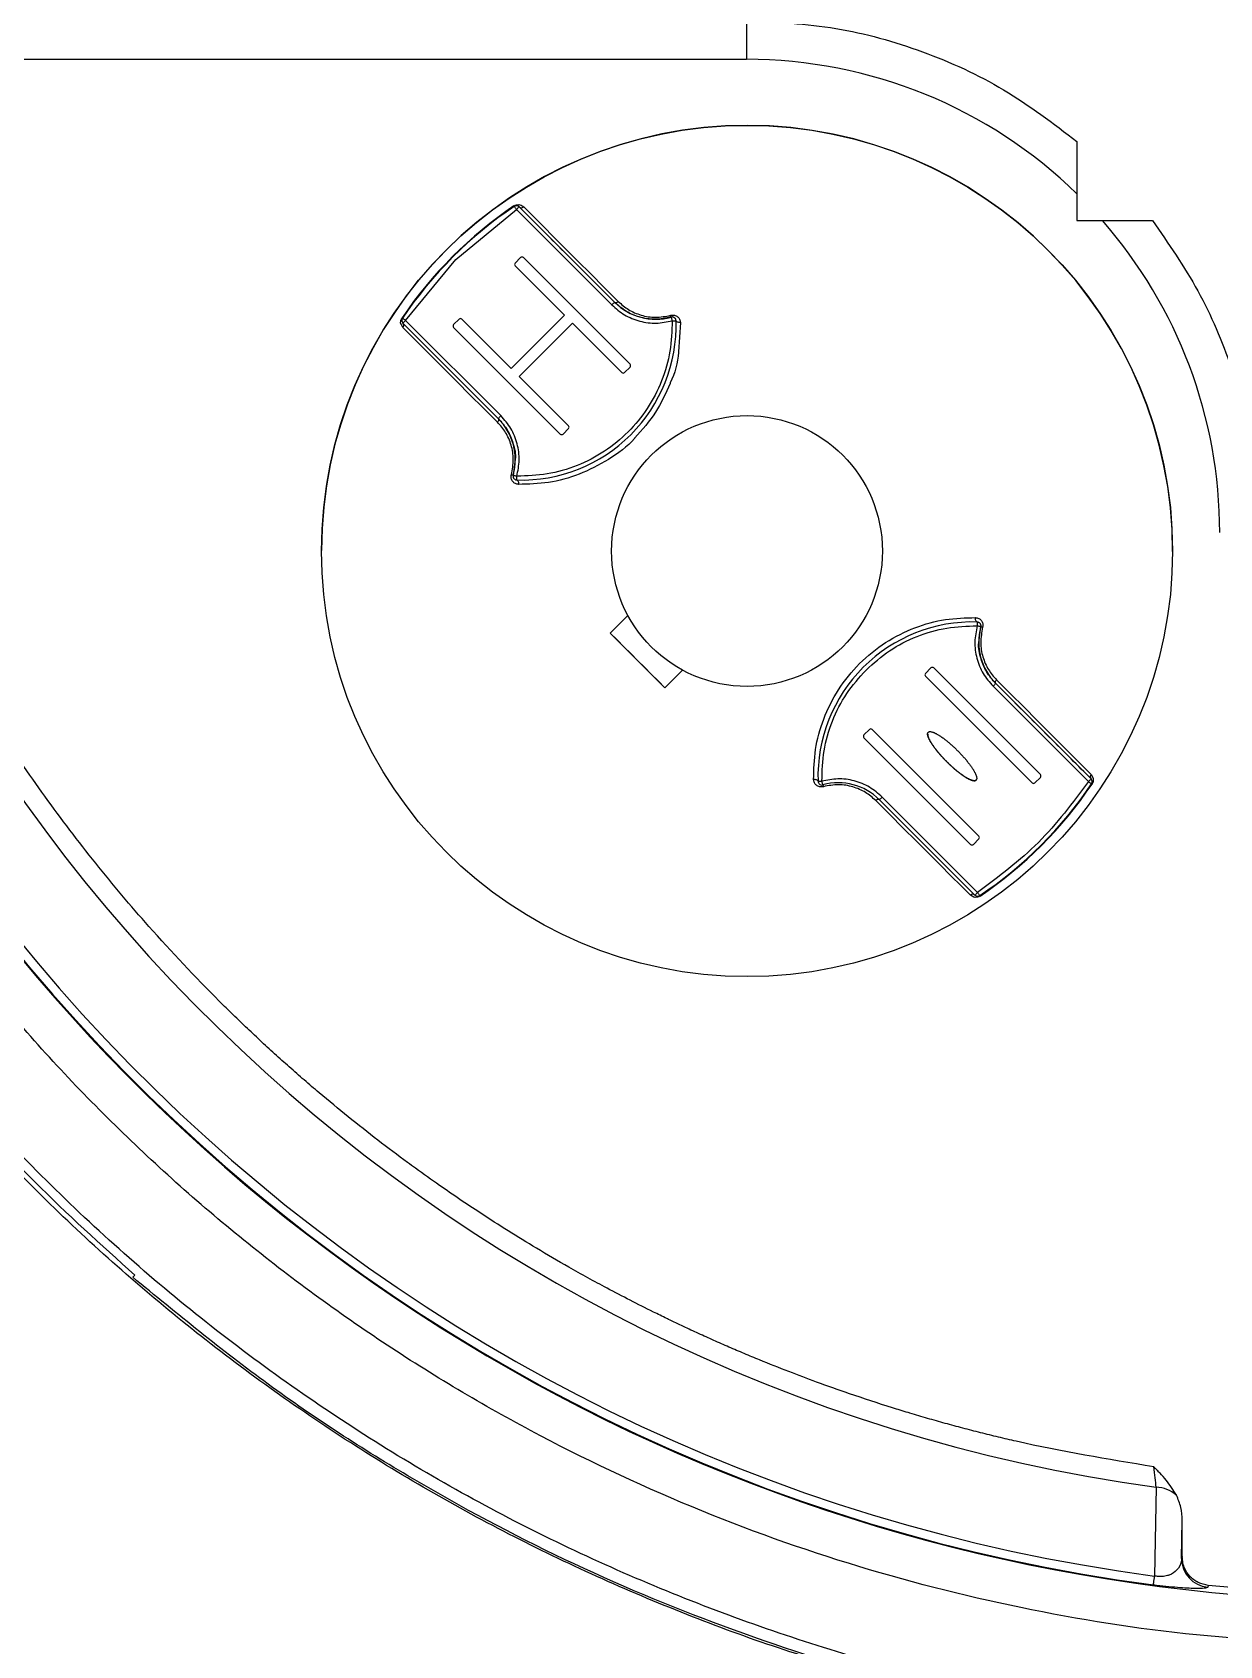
# Model space of a CAD drawing. Header units: millimetres. Extents: x 2028 to 4172, y 863 to 2379.
# Drawn here: x 2596.3 to 2657.7, y 2052.4 to 2135.8 of the extents above; entities that cross this region are included whole.
import ezdxf

# ---------------------------------------------------------------- set-up
doc = ezdxf.new("R2010")
doc.units = ezdxf.units.MM

msp = doc.modelspace()

# ---------------------------------------------------------------- linework, layer by layer
at = {"color": 7, "linetype": 'Continuous', "lineweight": 25}
for p, q in [((2633.21, 2136.387), (2633.21, 2134.387)), ((2582.719, 2134.387), (2633.21, 2134.387)), ((2650.292, 2130.135), (2650.292, 2126.049)), ((2621.199, 2126.787), (2621.186, 2126.807)), ((2621.199, 2126.787), (2621.199, 2126.787)), ((2618.173, 2124.033), (2621.311, 2126.622)), ((2621.311, 2126.622), (2626.244, 2121.689)), ((2621.453, 2126.763), (2626.385, 2121.83)), ((2621.453, 2126.763), (2621.453, 2126.763)), ((2650.292, 2126.049), (2654.192, 2126.049)), ((2615.584, 2120.894), (2618.173, 2124.033)), ((2621.249, 2123.856), (2621.531, 2124.139)), ((2623.794, 2121.169), (2621.249, 2123.714)), ((2621.249, 2123.714), (2621.249, 2123.714)), ((2623.794, 2121.169), (2621.249, 2123.714)), ((2621.673, 2124.139), (2627.188, 2118.623)), ((2626.385, 2121.83), (2626.385, 2121.83)), ((2615.418, 2121.006), (2615.398, 2121.02)), ((2615.418, 2121.006), (2615.418, 2121.006)), ((2618.067, 2120.674), (2618.349, 2120.957)), ((2618.491, 2120.957), (2621.036, 2118.411)), ((2621.036, 2118.411), (2623.794, 2121.169)), ((2623.794, 2121.169), (2623.794, 2121.169)), ((2615.446, 2120.517), (2615.347, 2120.695)), ((2615.384, 2120.894), (2615.384, 2120.894)), ((2620.375, 2115.82), (2615.442, 2120.753)), ((2620.516, 2115.961), (2615.584, 2120.894)), ((2623.582, 2115.017), (2618.067, 2120.532)), ((2618.067, 2120.532), (2618.067, 2120.532)), ((2623.582, 2115.017), (2618.067, 2120.532)), ((2624.218, 2120.744), (2621.461, 2117.987)), ((2624.218, 2120.744), (2621.461, 2117.987)), ((2626.764, 2118.199), (2624.218, 2120.744)), ((2624.218, 2120.744), (2624.218, 2120.744)), ((2626.764, 2118.199), (2624.218, 2120.744)), ((2629.567, 2120.63), (2629.567, 2120.63)), ((2629.791, 2120.784), (2629.691, 2119.273)), ((2627.188, 2118.482), (2626.905, 2118.199)), ((2627.188, 2118.482), (2626.905, 2118.199)), ((2627.188, 2118.482), (2627.188, 2118.482)), ((2621.461, 2117.987), (2624.006, 2115.441)), ((2621.461, 2117.987), (2621.461, 2117.987)), ((2626.764, 2118.199), (2626.764, 2118.199)), ((2626.905, 2118.199), (2626.905, 2118.199)), ((2624.006, 2115.3), (2623.723, 2115.017)), ((2624.006, 2115.3), (2623.723, 2115.017)), ((2624.006, 2115.3), (2624.006, 2115.3)), ((2623.582, 2115.017), (2623.582, 2115.017)), ((2623.723, 2115.017), (2623.723, 2115.017)), ((2621.252, 2113.696), (2621.144, 2112.895)), ((2621.137, 2112.842), (2621.137, 2112.842)), ((2621.331, 2112.642), (2621.337, 2112.842)), ((2611.234, 2108.995), (2611.234, 2108.995)), ((2655.234, 2108.948), (2655.234, 2108.948)), ((2626.163, 2104.729), (2627.076, 2105.642)), ((2627.076, 2105.642), (2627.076, 2105.642)), ((2645.137, 2105.3), (2645.131, 2105.1)), ((2645.331, 2105.1), (2645.331, 2105.1)), ((2626.163, 2104.729), (2628.991, 2101.9)), ((2645.216, 2104.247), (2645.324, 2105.047)), ((2629.905, 2102.814), (2628.991, 2101.9)), ((2628.991, 2101.9), (2629.905, 2102.814)), ((2629.905, 2102.814), (2629.905, 2102.814)), ((2642.462, 2102.643), (2642.745, 2102.925)), ((2642.886, 2102.925), (2648.401, 2097.41)), ((2628.991, 2101.9), (2628.991, 2101.9)), ((2647.977, 2096.986), (2642.462, 2102.501)), ((2642.462, 2102.501), (2642.462, 2102.501)), ((2647.977, 2096.986), (2642.462, 2102.501)), ((2645.952, 2101.981), (2650.884, 2097.048)), ((2646.093, 2102.122), (2651.026, 2097.19)), ((2646.093, 2102.122), (2646.093, 2102.122)), ((2639.28, 2099.461), (2639.563, 2099.743)), ((2644.795, 2093.804), (2639.28, 2099.319)), ((2639.28, 2099.319), (2639.28, 2099.319)), ((2644.795, 2093.804), (2639.28, 2099.319)), ((2639.704, 2099.743), (2645.219, 2094.228)), ((2636.901, 2097.312), (2636.901, 2097.312)), ((2647.977, 2096.986), (2647.977, 2096.986)), ((2648.401, 2097.269), (2648.119, 2096.986)), ((2648.401, 2097.269), (2648.119, 2096.986)), ((2648.119, 2096.986), (2648.119, 2096.986)), ((2648.401, 2097.269), (2648.401, 2097.269)), ((2651.022, 2097.425), (2651.128, 2097.234)), ((2651.026, 2097.19), (2651.026, 2097.19)), ((2651.07, 2096.923), (2651.05, 2096.936)), ((2651.084, 2097.048), (2651.084, 2097.048)), ((2645.015, 2091.179), (2640.083, 2096.112)), ((2645.157, 2091.321), (2640.224, 2096.253)), ((2644.795, 2093.804), (2644.795, 2093.804)), ((2645.219, 2094.087), (2644.937, 2093.804)), ((2645.219, 2094.087), (2644.937, 2093.804)), ((2644.937, 2093.804), (2644.937, 2093.804)), ((2645.219, 2094.087), (2645.219, 2094.087)), ((2644.958, 2091.085), (2644.78, 2091.183)), ((2645.269, 2091.155), (2645.282, 2091.135)), ((2601.592, 2071.54), (2601.48, 2071.428)), ((2654.388, 2060.573), (2654.306, 2055.986)), ((2655.702, 2056.896), (2655.734, 2058.86)), ((2655.734, 2056.99), (2655.734, 2058.86)), ((2657.083, 2055.497), (2657.051, 2055.405)), ((2659.527, 2055.283), (2657.083, 2055.497))]:
    msp.add_line(p, q, dxfattribs=at)
at = {"color": 7, "linetype": 'Continuous', "lineweight": 25, "flags": 128}
for points in [[(2621.199, 2126.787), (2621.201, 2126.784), (2621.208, 2126.775), (2621.218, 2126.759), (2621.232, 2126.739), (2621.249, 2126.714), (2621.268, 2126.685), (2621.289, 2126.654), (2621.311, 2126.622)], [(2621.453, 2126.763), (2621.45, 2126.76), (2621.442, 2126.752), (2621.429, 2126.739), (2621.411, 2126.722), (2621.39, 2126.7), (2621.365, 2126.676), (2621.339, 2126.649), (2621.311, 2126.622)], [(2621.688, 2126.759), (2622.171, 2126.277), (2622.693, 2125.755), (2623.254, 2125.193), (2623.852, 2124.595), (2624.486, 2123.961), (2625.153, 2123.294), (2625.852, 2122.595), (2626.581, 2121.867)], [(2626.385, 2121.83), (2626.382, 2121.828), (2626.374, 2121.82), (2626.361, 2121.807), (2626.344, 2121.789), (2626.322, 2121.768), (2626.298, 2121.743), (2626.271, 2121.717), (2626.244, 2121.689)], [(2626.385, 2121.83), (2626.401, 2121.818), (2626.421, 2121.811), (2626.444, 2121.809), (2626.47, 2121.811), (2626.497, 2121.819), (2626.525, 2121.83), (2626.554, 2121.847), (2626.581, 2121.867)], [(2615.418, 2121.006), (2615.421, 2121.004), (2615.431, 2120.997), (2615.446, 2120.987), (2615.466, 2120.973), (2615.492, 2120.956), (2615.52, 2120.937), (2615.551, 2120.916), (2615.584, 2120.894)], [(2629.31, 2121.061), (2629.311, 2121.058), (2629.314, 2121.047), (2629.319, 2121.029), (2629.325, 2121.005), (2629.334, 2120.976), (2629.343, 2120.942), (2629.353, 2120.906), (2629.363, 2120.869)], [(2615.442, 2120.753), (2615.445, 2120.755), (2615.453, 2120.763), (2615.466, 2120.776), (2615.484, 2120.794), (2615.505, 2120.815), (2615.53, 2120.84), (2615.556, 2120.866), (2615.584, 2120.894)], [(2620.339, 2115.624), (2619.61, 2116.353), (2618.911, 2117.052), (2618.244, 2117.719), (2617.61, 2118.353), (2617.012, 2118.951), (2616.451, 2119.512), (2615.928, 2120.035), (2615.446, 2120.517)], [(2629.363, 2120.869), (2629.402, 2120.87), (2629.44, 2120.871), (2629.474, 2120.872), (2629.505, 2120.873), (2629.53, 2120.873), (2629.548, 2120.874), (2629.559, 2120.874), (2629.563, 2120.874)], [(2629.791, 2120.784), (2629.749, 2120.782), (2629.707, 2120.785), (2629.668, 2120.792), (2629.633, 2120.803), (2629.604, 2120.817), (2629.582, 2120.835), (2629.568, 2120.854), (2629.563, 2120.874)], [(2620.375, 2115.82), (2620.378, 2115.823), (2620.386, 2115.831), (2620.399, 2115.844), (2620.416, 2115.861), (2620.438, 2115.883), (2620.462, 2115.907), (2620.489, 2115.934), (2620.516, 2115.961)], [(2620.375, 2115.82), (2620.387, 2115.804), (2620.394, 2115.784), (2620.396, 2115.761), (2620.394, 2115.735), (2620.387, 2115.708), (2620.375, 2115.68), (2620.359, 2115.652), (2620.339, 2115.624)], [(2621.144, 2112.895), (2621.148, 2112.894), (2621.159, 2112.891), (2621.176, 2112.886), (2621.2, 2112.88), (2621.23, 2112.872), (2621.263, 2112.862), (2621.299, 2112.852), (2621.337, 2112.842)], [(2621.331, 2112.642), (2621.351, 2112.637), (2621.371, 2112.623), (2621.388, 2112.601), (2621.402, 2112.572), (2621.413, 2112.537), (2621.42, 2112.498), (2621.423, 2112.456), (2621.421, 2112.414)], [(2645.137, 2105.3), (2645.117, 2105.306), (2645.097, 2105.319), (2645.08, 2105.341), (2645.066, 2105.37), (2645.055, 2105.405), (2645.048, 2105.444), (2645.045, 2105.486), (2645.047, 2105.528)], [(2645.324, 2105.047), (2645.32, 2105.048), (2645.309, 2105.051), (2645.292, 2105.056), (2645.268, 2105.063), (2645.238, 2105.071), (2645.205, 2105.08), (2645.169, 2105.09), (2645.131, 2105.1)], [(2628.991, 2101.9), (2628.638, 2102.253), (2628.285, 2102.607), (2627.931, 2102.96), (2627.577, 2103.314), (2627.223, 2103.668), (2626.869, 2104.022), (2626.516, 2104.376), (2626.163, 2104.729)], [(2646.093, 2102.122), (2646.091, 2102.12), (2646.082, 2102.112), (2646.069, 2102.099), (2646.052, 2102.081), (2646.03, 2102.059), (2646.006, 2102.035), (2645.979, 2102.009), (2645.952, 2101.981)], [(2646.093, 2102.122), (2646.081, 2102.139), (2646.074, 2102.158), (2646.072, 2102.182), (2646.074, 2102.207), (2646.081, 2102.234), (2646.093, 2102.263), (2646.109, 2102.291), (2646.129, 2102.318)], [(2646.129, 2102.318), (2646.858, 2101.589), (2647.557, 2100.89), (2648.224, 2100.223), (2648.858, 2099.59), (2649.456, 2098.991), (2650.017, 2098.43), (2650.54, 2097.908), (2651.022, 2097.425)], [(2636.905, 2097.068), (2636.9, 2097.088), (2636.886, 2097.108), (2636.864, 2097.125), (2636.835, 2097.139), (2636.8, 2097.15), (2636.761, 2097.157), (2636.719, 2097.16), (2636.677, 2097.158)], [(2636.905, 2097.068), (2636.909, 2097.068), (2636.92, 2097.068), (2636.938, 2097.069), (2636.963, 2097.07), (2636.994, 2097.07), (2637.028, 2097.072), (2637.066, 2097.073), (2637.105, 2097.074)], [(2637.158, 2096.881), (2637.157, 2096.885), (2637.154, 2096.896), (2637.149, 2096.914), (2637.143, 2096.938), (2637.134, 2096.967), (2637.125, 2097), (2637.115, 2097.036), (2637.105, 2097.074)], [(2651.026, 2097.19), (2651.023, 2097.187), (2651.015, 2097.179), (2651.002, 2097.166), (2650.984, 2097.148), (2650.963, 2097.127), (2650.939, 2097.102), (2650.912, 2097.076), (2650.884, 2097.048)], [(2650.884, 2097.048), (2650.917, 2097.026), (2650.948, 2097.005), (2650.976, 2096.986), (2651.002, 2096.969), (2651.022, 2096.955), (2651.038, 2096.945), (2651.047, 2096.939), (2651.05, 2096.936)], [(2640.083, 2096.112), (2640.067, 2096.124), (2640.047, 2096.131), (2640.024, 2096.134), (2639.998, 2096.131), (2639.971, 2096.124), (2639.943, 2096.112), (2639.914, 2096.096), (2639.887, 2096.076)], [(2644.78, 2091.183), (2644.297, 2091.665), (2643.775, 2092.188), (2643.214, 2092.749), (2642.616, 2093.347), (2641.982, 2093.981), (2641.315, 2094.648), (2640.616, 2095.347), (2639.887, 2096.076)], [(2640.083, 2096.112), (2640.086, 2096.115), (2640.094, 2096.123), (2640.107, 2096.136), (2640.124, 2096.153), (2640.146, 2096.175), (2640.17, 2096.199), (2640.197, 2096.226), (2640.224, 2096.253)], [(2645.015, 2091.179), (2645.018, 2091.182), (2645.026, 2091.19), (2645.039, 2091.203), (2645.057, 2091.221), (2645.078, 2091.242), (2645.103, 2091.267), (2645.129, 2091.293), (2645.157, 2091.321)], [(2645.269, 2091.155), (2645.267, 2091.158), (2645.26, 2091.168), (2645.25, 2091.183), (2645.236, 2091.204), (2645.219, 2091.229), (2645.2, 2091.257), (2645.179, 2091.288), (2645.157, 2091.321)], [(2655.734, 2056.99), (2655.716, 2056.937), (2655.702, 2056.896)], [(2654.245, 2055.525), (2654.247, 2055.539), (2654.25, 2055.566), (2654.256, 2055.606), (2654.263, 2055.659), (2654.271, 2055.724), (2654.281, 2055.801), (2654.293, 2055.888), (2654.306, 2055.986)]]:
    msp.add_lwpolyline(points, dxfattribs=at)
at = {"color": 7, "linetype": 'Continuous', "lineweight": 25}
for radius in [22, 7]:
    msp.add_circle((2633.234, 2108.971), radius, dxfattribs=at)
for centre, radius, start, end in [((2666.234, 2146.177), 91.48, 295.79271, 180), ((2666.234, 2146.177), 91.48, 180, 290.22656), ((2633.21, 2109.923), 24.464, 45.7131, 90), ((2666.234, 2146.177), 91.441, 188.79238, 262.46584), ((2666.234, 2146.177), 90.976, 188.79238, 262.46584), ((2666.234, 2146.177), 86.42, 189.2043, 262.12076), ((2633.234, 2108.971), 22, 359.93876, 179.93876), ((2633.234, 2108.971), 21.524, 124.039, 145.96101), ((2633.234, 2108.971), 21.5, 124.039, 145.96101), ((2633.234, 2108.971), 21.5, 124.039, 145.96101), ((2621.311, 2126.622), 0.2, 45, 124.039), ((2621.573, 2126.899), 0.182, 228.62275, 309.53632), ((2633.21, 2109.923), 24.464, 0, 41.23805), ((2621.319, 2123.785), 0.1, 135, 225), ((2621.319, 2123.785), 0.1, 179.93876, 225), ((2621.602, 2124.068), 0.1, 45, 135), ((2628.507, 2123.952), 3, 225, 285.53097), ((2615.584, 2120.894), 0.2, 145.96101, 225), ((2618.42, 2120.886), 0.1, 45, 135), ((2628.63, 2120.955), 0.689, 8.91012, 16.87572), ((2629.363, 2120.869), 0.2, 45, 105.53097), ((2629.363, 2120.869), 0.2, 1.69061, 45), ((2615.305, 2120.633), 0.182, 320.52206, 40.08436), ((2618.137, 2120.603), 0.1, 135, 225), ((2618.137, 2120.603), 0.1, 179.93876, 225), ((2621.567, 2120.638), 8, 268.3094, 1.69061), ((2627.118, 2118.552), 0.1, 315, 45), ((2627.118, 2118.552), 0.1, 315, 359.93876), ((2626.835, 2118.27), 0.1, 225, 315), ((2626.835, 2118.27), 0.1, 225, 315), ((2618.253, 2113.699), 3, 344.46904, 45), ((2623.936, 2115.37), 0.1, 315, 45), ((2623.936, 2115.37), 0.1, 315, 359.93876), ((2623.653, 2115.088), 0.1, 225, 315), ((2623.653, 2115.088), 0.1, 225, 315), ((2621.251, 2113.576), 0.689, 253.12457, 261.08826), ((2621.337, 2112.842), 0.2, 164.46904, 225), ((2621.337, 2112.842), 0.2, 225, 268.3094), ((2644.901, 2097.304), 8, 88.3094, 181.69061), ((2645.131, 2105.1), 0.2, 45, 88.3094), ((2645.131, 2105.1), 0.2, 344.46904, 45), ((2648.215, 2104.244), 3, 164.46904, 225), ((2645.217, 2104.367), 0.688, 73.124, 81.09101), ((2642.532, 2102.572), 0.1, 135, 225), ((2642.815, 2102.855), 0.1, 45, 135), ((2642.532, 2102.572), 0.1, 179.93876, 225), ((2639.35, 2099.39), 0.1, 135, 225), ((2639.35, 2099.39), 0.1, 179.93876, 225), ((2639.633, 2099.673), 0.1, 45, 135), ((2637.105, 2097.074), 0.2, 181.69061, 225), ((2637.105, 2097.074), 0.2, 225, 285.53097), ((2637.962, 2093.991), 3, 45, 105.53097), ((2637.839, 2096.988), 0.689, 188.91062, 196.87572), ((2633.234, 2108.971), 21.5, 304.039, 325.96101), ((2633.234, 2108.971), 21.524, 304.039, 325.96101), ((2648.048, 2097.056), 0.1, 225, 315), ((2648.048, 2097.056), 0.1, 225, 315), ((2648.331, 2097.339), 0.1, 315, 45), ((2648.331, 2097.339), 0.1, 315, 359.93876), ((2651.162, 2097.31), 0.182, 140.46383, 221.37738), ((2650.884, 2097.048), 0.2, 325.96101, 45), ((2644.866, 2093.874), 0.1, 225, 315), ((2644.866, 2093.874), 0.1, 225, 315), ((2645.149, 2094.157), 0.1, 315, 45), ((2645.149, 2094.157), 0.1, 315, 359.93876), ((2644.896, 2091.043), 0.182, 49.91552, 129.47781), ((2645.157, 2091.321), 0.2, 225, 304.039), ((2654.304, 2058.803), 1.772, 50.3646, 87.29391), ((2657.202, 2056.898), 1.5, 180.08872, 264.21159)]:
    msp.add_arc(centre, radius, start, end, dxfattribs=at)
for points in [[(2666.234, 2052.437), (2663.167, 2052.524), (2657.032, 2052.698), (2647.917, 2054.101), (2638.979, 2056.326), (2630.304, 2059.434), (2621.974, 2063.372), (2614.071, 2068.11), (2606.671, 2073.598), (2599.843, 2079.786), (2593.656, 2086.613), (2588.167, 2094.014), (2583.43, 2101.917), (2579.491, 2110.247), (2576.383, 2118.922), (2574.158, 2127.86), (2572.755, 2136.974), (2572.581, 2143.11), (2572.494, 2146.177)], [(2633.21, 2136.387), (2634.758, 2136.309), (2637.853, 2136.153), (2642.345, 2134.885), (2646.594, 2132.954), (2649.059, 2131.075), (2650.292, 2130.135)], [(2655.445, 2048.504), (2651.793, 2049.028), (2644.49, 2050.076), (2633.847, 2053.196), (2623.604, 2057.403), (2613.903, 2062.759), (2604.864, 2069.163), (2596.602, 2076.545), (2589.221, 2084.807), (2582.816, 2093.846), (2577.461, 2103.547), (2573.253, 2113.79), (2570.133, 2124.433), (2569.085, 2131.736), (2568.561, 2135.388)], [(2648.902, 2048.706), (2645.608, 2049.393), (2639.02, 2050.765), (2629.467, 2054.086), (2620.284, 2058.29), (2611.581, 2063.426), (2603.444, 2069.415), (2595.96, 2076.203), (2589.204, 2083.716), (2583.25, 2091.878), (2578.151, 2100.603), (2573.987, 2109.804), (2570.707, 2119.371), (2569.363, 2125.965), (2568.69, 2129.262)], [(2626.385, 2121.83), (2625.421, 2122.795), (2623.492, 2124.724), (2622.132, 2126.083), (2621.453, 2126.763)], [(2654.192, 2126.049), (2655.019, 2124.862), (2656.673, 2122.487), (2658.363, 2118.472), (2659.47, 2114.259), (2659.606, 2111.368), (2659.674, 2109.923)], [(2651.026, 2097.19), (2650.346, 2097.87), (2648.986, 2099.229), (2647.058, 2101.158), (2646.093, 2102.122)], [(2650.884, 2097.048), (2650.067, 2095.956), (2648.433, 2093.772), (2646.249, 2092.138), (2645.157, 2091.321)], [(2591.597, 2081.535), (2593.173, 2079.779), (2596.326, 2076.268), (2599.836, 2073.116), (2601.592, 2071.54)], [(2649.206, 2048.758), (2646.293, 2049.345), (2640.465, 2050.521), (2631.971, 2053.274), (2623.742, 2056.721), (2615.871, 2060.922), (2608.37, 2065.767), (2603.777, 2069.541), (2601.48, 2071.428)]]:
    msp.add_open_spline(points, degree=3, dxfattribs=at)
for points, knots in [([(2654.26, 2061.633), (2651.881, 2062.023), (2649.189, 2062.465), (2646.229, 2063.164), (2645.31, 2063.391), (2644.393, 2063.628), (2643.479, 2063.875), (2642.567, 2064.133), (2641.929, 2064.321), (2641.324, 2064.503), (2640.275, 2064.826), (2638.693, 2065.344), (2636.912, 2065.976), (2635.366, 2066.559), (2634.123, 2067.054), (2633.092, 2067.482), (2632.301, 2067.82), (2631.513, 2068.166), (2630.728, 2068.52), (2629.947, 2068.882), (2629.402, 2069.142), (2628.883, 2069.392), (2627.818, 2069.912), (2626.119, 2070.786), (2624.109, 2071.894), (2621.914, 2073.175), (2619.681, 2074.575), (2617.609, 2075.977), (2616.366, 2076.862), (2615.305, 2077.637), (2614.14, 2078.513), (2612.617, 2079.713), (2611.35, 2080.759), (2610.338, 2081.625), (2609.569, 2082.299), (2608.808, 2082.982), (2608.055, 2083.675), (2607.311, 2084.376), (2606.798, 2084.871), (2606.344, 2085.315), (2604.876, 2086.764), (2602.506, 2089.278), (2599.518, 2092.828), (2596.912, 2096.26), (2594.591, 2099.662), (2592.334, 2103.328), (2589.548, 2108.409), (2586.494, 2115.252), (2583.692, 2123.588), (2582.563, 2129.331), (2581.999, 2132.202)], [0, 0, 0, 0, 0.066905, 0.07567, 0.084434, 0.093199, 0.101963, 0.110727, 0.119491, 0.120425, 0.128278, 0.149963, 0.166623, 0.180753, 0.195817, 0.203781, 0.211745, 0.219709, 0.227673, 0.235637, 0.243601, 0.24445, 0.251616, 0.276532, 0.297465, 0.315335, 0.34708, 0.370638, 0.384759, 0.389435, 0.407138, 0.425205, 0.443272, 0.452736, 0.4622, 0.471663, 0.481127, 0.490591, 0.500054, 0.500928, 0.50821, 0.557321, 0.596775, 0.636995, 0.676885, 0.711064, 0.756485, 0.837657, 0.918828, 1, 1, 1, 1]), ([(2621.186, 2126.807), (2621.199, 2126.816), (2621.226, 2126.833), (2621.286, 2126.859), (2621.386, 2126.881), (2621.548, 2126.867), (2621.632, 2126.803), (2621.688, 2126.759)], [0, 0, 0, 0, 0.057749, 0.117154, 0.251526, 0.501174, 1, 1, 1, 1]), ([(2621.453, 2126.763), (2621.428, 2126.783), (2621.39, 2126.813), (2621.315, 2126.825), (2621.26, 2126.817), (2621.226, 2126.803), (2621.21, 2126.794), (2621.203, 2126.79), (2621.199, 2126.787)], [0, 0, 0, 0, 0.500032, 0.773163, 0.911126, 0.959646, 0.980448, 1, 1, 1, 1]), ([(2629.31, 2121.061), (2629.038, 2121.009), (2628.477, 2120.901), (2627.673, 2121.038), (2626.946, 2121.344), (2626.579, 2121.662), (2626.385, 2121.83)], [0, 0, 0, 0, 0.2426639, 0.4999333, 0.7349896, 1, 1, 1, 1]), ([(2626.581, 2121.867), (2626.748, 2121.721), (2627.081, 2121.428), (2627.742, 2121.141), (2628.501, 2121.006), (2629.026, 2121.105), (2629.288, 2121.154)], [0, 0, 0, 0, 0.24976, 0.500155, 0.750188, 1, 1, 1, 1]), ([(2615.347, 2120.695), (2615.345, 2120.699), (2615.324, 2120.735), (2615.326, 2120.82), (2615.346, 2120.919), (2615.372, 2120.979), (2615.389, 2121.006), (2615.398, 2121.02)], [0, 0, 0, 0, 0.064166, 0.529622, 0.780974, 0.892035, 1, 1, 1, 1]), ([(2626.244, 2121.689), (2626.454, 2121.508), (2626.883, 2121.139), (2627.684, 2120.824), (2628.537, 2120.704), (2629.091, 2120.814), (2629.363, 2120.869)], [0, 0, 0, 0, 0.245589, 0.5, 0.754411, 1, 1, 1, 1]), ([(2629.288, 2121.154), (2629.32, 2121.161), (2629.385, 2121.174), (2629.481, 2121.163), (2629.569, 2121.133), (2629.67, 2121.068), (2629.765, 2120.953), (2629.783, 2120.84), (2629.791, 2120.784)], [0, 0, 0, 0, 0.123692, 0.250213, 0.373441, 0.501044, 0.749966, 1, 1, 1, 1]), ([(2629.563, 2120.874), (2629.563, 2120.883), (2629.561, 2120.91), (2629.545, 2120.96), (2629.51, 2121.01), (2629.458, 2121.047), (2629.409, 2121.065), (2629.359, 2121.071), (2629.325, 2121.064), (2629.31, 2121.061)], [0, 0, 0, 0, 0.085805, 0.25106, 0.500516, 0.655876, 0.788505, 0.901538, 1, 1, 1, 1]), ([(2629.363, 2120.869), (2629.348, 2120.344), (2629.318, 2119.283), (2628.864, 2117.74), (2628.127, 2116.318), (2627.119, 2115.086), (2625.887, 2114.078), (2624.466, 2113.341), (2622.922, 2112.888), (2621.861, 2112.857), (2621.337, 2112.842)], [0, 0, 0, 0, 0.123694, 0.25, 0.376306, 0.5, 0.623694, 0.75, 0.876306, 1, 1, 1, 1]), ([(2629.691, 2119.273), (2629.69, 2119.259), (2629.656, 2118.728), (2629.516, 2118.153), (2629.258, 2117.643), (2629.255, 2117.636)], [0, 0, 0, 0, 0.026888, 0.987039, 1, 1, 1, 1]), ([(2629.255, 2117.636), (2629.03, 2117.124), (2628.581, 2116.102), (2627.813, 2115.243), (2627.431, 2114.815)], [0, 0, 0, 0, 0.5014689, 1, 1, 1, 1]), ([(2621.337, 2112.842), (2621.391, 2113.114), (2621.501, 2113.669), (2621.381, 2114.521), (2621.066, 2115.322), (2620.697, 2115.751), (2620.516, 2115.961)], [0, 0, 0, 0, 0.245589, 0.5, 0.754411, 1, 1, 1, 1]), ([(2621.051, 2112.917), (2621.1, 2113.179), (2621.199, 2113.704), (2621.064, 2114.463), (2620.777, 2115.124), (2620.485, 2115.458), (2620.339, 2115.624)], [0, 0, 0, 0, 0.2498124, 0.4998445, 0.7502398, 1, 1, 1, 1]), ([(2620.375, 2115.82), (2620.545, 2115.626), (2620.865, 2115.26), (2621.153, 2114.531), (2621.292, 2113.992), (2621.252, 2113.7), (2621.252, 2113.696)], [0, 0, 0, 0, 0.348132, 0.656893, 0.994853, 1, 1, 1, 1]), ([(2627.431, 2114.815), (2627.425, 2114.808), (2627.058, 2114.351), (2626.072, 2113.668), (2624.57, 2112.883), (2622.966, 2112.452), (2621.937, 2112.427), (2621.421, 2112.414)], [0, 0, 0, 0, 0.0036459, 0.252446, 0.5014447, 0.7503042, 1, 1, 1, 1]), ([(2621.421, 2112.414), (2621.365, 2112.422), (2621.252, 2112.44), (2621.138, 2112.535), (2621.073, 2112.635), (2621.042, 2112.724), (2621.031, 2112.82), (2621.044, 2112.885), (2621.051, 2112.917)], [0, 0, 0, 0, 0.2496018, 0.4982962, 0.6255893, 0.7486287, 0.8757219, 1, 1, 1, 1]), ([(2636.677, 2097.158), (2636.689, 2097.674), (2636.713, 2098.702), (2637.149, 2100.298), (2637.911, 2101.827), (2639.01, 2103.193), (2640.374, 2104.292), (2641.904, 2105.055), (2643.501, 2105.492), (2644.531, 2105.516), (2645.047, 2105.528)], [0, 0, 0, 0, 0.125198, 0.2499957, 0.3751716, 0.4997698, 0.6246825, 0.749695, 0.8746376, 1, 1, 1, 1]), ([(2639.386, 2102.819), (2639.778, 2103.169), (2640.571, 2103.874), (2642.005, 2104.598), (2643.545, 2105.055), (2644.606, 2105.086), (2645.131, 2105.1)], [0, 0, 0, 0, 0.247388, 0.5, 0.752612, 1, 1, 1, 1]), ([(2645.131, 2105.1), (2645.077, 2104.828), (2644.967, 2104.274), (2645.087, 2103.421), (2645.402, 2102.62), (2645.771, 2102.191), (2645.952, 2101.981)], [0, 0, 0, 0, 0.245589, 0.5, 0.754411, 1, 1, 1, 1]), ([(2645.047, 2105.528), (2645.103, 2105.52), (2645.216, 2105.503), (2645.331, 2105.407), (2645.395, 2105.307), (2645.426, 2105.218), (2645.437, 2105.122), (2645.424, 2105.058), (2645.417, 2105.026)], [0, 0, 0, 0, 0.249602, 0.498296, 0.625589, 0.748629, 0.875722, 1, 1, 1, 1]), ([(2645.324, 2105.047), (2645.327, 2105.062), (2645.334, 2105.096), (2645.328, 2105.146), (2645.31, 2105.196), (2645.273, 2105.247), (2645.223, 2105.282), (2645.173, 2105.298), (2645.146, 2105.3), (2645.137, 2105.3)], [0, 0, 0, 0, 0.0985259, 0.2116632, 0.3444444, 0.5000064, 0.7493767, 0.9135439, 1, 1, 1, 1]), ([(2645.417, 2105.026), (2645.368, 2104.763), (2645.269, 2104.238), (2645.404, 2103.479), (2645.691, 2102.818), (2645.983, 2102.485), (2646.129, 2102.318)], [0, 0, 0, 0, 0.249812, 0.499845, 0.75024, 1, 1, 1, 1]), ([(2646.093, 2102.122), (2645.923, 2102.316), (2645.603, 2102.683), (2645.315, 2103.411), (2645.176, 2103.95), (2645.216, 2104.242), (2645.216, 2104.247)], [0, 0, 0, 0, 0.348132, 0.656893, 0.994853, 1, 1, 1, 1]), ([(2637.105, 2097.074), (2637.12, 2097.599), (2637.15, 2098.66), (2637.607, 2100.2), (2638.331, 2101.634), (2639.037, 2102.427), (2639.386, 2102.819)], [0, 0, 0, 0, 0.247388, 0.5, 0.752612, 1, 1, 1, 1]), ([(2645.078, 2097.127), (2645.069, 2097.12), (2645.048, 2097.104), (2644.996, 2097.092), (2644.939, 2097.097), (2644.884, 2097.11), (2644.841, 2097.124), (2644.799, 2097.139), (2644.757, 2097.157), (2644.716, 2097.176), (2644.676, 2097.197), (2644.623, 2097.225), (2644.57, 2097.256), (2644.506, 2097.295), (2644.456, 2097.328), (2644.393, 2097.37), (2644.331, 2097.413), (2644.259, 2097.467), (2644.187, 2097.522), (2644.116, 2097.578), (2644.046, 2097.635), (2643.976, 2097.694), (2643.908, 2097.753), (2643.84, 2097.813), (2643.751, 2097.894), (2643.664, 2097.977), (2643.578, 2098.062), (2643.514, 2098.126), (2643.451, 2098.191), (2643.368, 2098.278), (2643.286, 2098.367), (2643.207, 2098.458), (2643.148, 2098.526), (2643.09, 2098.596), (2643.033, 2098.666), (2642.977, 2098.738), (2642.923, 2098.81), (2642.87, 2098.883), (2642.827, 2098.945), (2642.785, 2099.008), (2642.753, 2099.059), (2642.722, 2099.111), (2642.692, 2099.163), (2642.664, 2099.216), (2642.638, 2099.271), (2642.623, 2099.305), (2642.609, 2099.34), (2642.599, 2099.369), (2642.587, 2099.405), (2642.574, 2099.456), (2642.568, 2099.515), (2642.58, 2099.571), (2642.595, 2099.592), (2642.603, 2099.602)], [0, 0, 0, 0, 0.009206, 0.021042, 0.042226, 0.054406, 0.066579, 0.07875, 0.090919, 0.103087, 0.115254, 0.127421, 0.151759, 0.163926, 0.188261, 0.200427, 0.224762, 0.249095, 0.273429, 0.297762, 0.322096, 0.346429, 0.370762, 0.395095, 0.419428, 0.468097, 0.49243, 0.516763, 0.541096, 0.565429, 0.614098, 0.638431, 0.662764, 0.687097, 0.711431, 0.735764, 0.760098, 0.784431, 0.808766, 0.820932, 0.845267, 0.857434, 0.869601, 0.89394, 0.906108, 0.918276, 0.92436, 0.93653, 0.942614, 0.954789, 0.979347, 0.989891, 1, 1, 1, 1]), ([(2642.574, 2099.505), (2642.574, 2099.488), (2642.574, 2099.455), (2642.586, 2099.408), (2642.6, 2099.365), (2642.616, 2099.323), (2642.633, 2099.281), (2642.652, 2099.24), (2642.673, 2099.2), (2642.701, 2099.147), (2642.732, 2099.094), (2642.771, 2099.03), (2642.8, 2098.986), (2642.829, 2098.942), (2642.851, 2098.911), (2642.877, 2098.874), (2642.899, 2098.843), (2642.921, 2098.813), (2642.943, 2098.783), (2642.971, 2098.747), (2642.998, 2098.711), (2643.026, 2098.675), (2643.054, 2098.64), (2643.083, 2098.605), (2643.112, 2098.57), (2643.141, 2098.535), (2643.17, 2098.5), (2643.209, 2098.455), (2643.249, 2098.409), (2643.289, 2098.364), (2643.32, 2098.331), (2643.35, 2098.298), (2643.391, 2098.253), (2643.433, 2098.21), (2643.474, 2098.166), (2643.506, 2098.134), (2643.538, 2098.102), (2643.58, 2098.059), (2643.623, 2098.017), (2643.667, 2097.975), (2643.699, 2097.944), (2643.732, 2097.913), (2643.765, 2097.882), (2643.81, 2097.841), (2643.855, 2097.8), (2643.9, 2097.76), (2643.934, 2097.731), (2643.968, 2097.701), (2644.002, 2097.672), (2644.037, 2097.643), (2644.072, 2097.614), (2644.107, 2097.585), (2644.142, 2097.557), (2644.178, 2097.529), (2644.214, 2097.501), (2644.25, 2097.474), (2644.286, 2097.447), (2644.322, 2097.42), (2644.359, 2097.394), (2644.396, 2097.368), (2644.434, 2097.343), (2644.484, 2097.309), (2644.535, 2097.277), (2644.587, 2097.246), (2644.639, 2097.216), (2644.692, 2097.188), (2644.747, 2097.162), (2644.781, 2097.147), (2644.816, 2097.133), (2644.845, 2097.122), (2644.881, 2097.111), (2644.932, 2097.098), (2644.991, 2097.092), (2645.048, 2097.103), (2645.068, 2097.119), (2645.078, 2097.127)], [0, 0, 0, 0, 0.014584, 0.027115, 0.03964, 0.052161, 0.064681, 0.0772, 0.089719, 0.102237, 0.127277, 0.139795, 0.164832, 0.171091, 0.183609, 0.196126, 0.208644, 0.214902, 0.22742, 0.239937, 0.252455, 0.264972, 0.27749, 0.290007, 0.302525, 0.315042, 0.327559, 0.340077, 0.365112, 0.377629, 0.390147, 0.402664, 0.415182, 0.440217, 0.452734, 0.465252, 0.477769, 0.490286, 0.515321, 0.527839, 0.540356, 0.552874, 0.565391, 0.577908, 0.602944, 0.615461, 0.627978, 0.640496, 0.653013, 0.665531, 0.678048, 0.690566, 0.703083, 0.7156, 0.728118, 0.740635, 0.753153, 0.76567, 0.778188, 0.790705, 0.803223, 0.815741, 0.840778, 0.853296, 0.865814, 0.890855, 0.903374, 0.915893, 0.922153, 0.934674, 0.940933, 0.95346, 0.978726, 0.989579, 1, 1, 1, 1]), ([(2642.603, 2099.602), (2642.612, 2099.609), (2642.633, 2099.626), (2642.686, 2099.637), (2642.742, 2099.632), (2642.797, 2099.619), (2642.84, 2099.606), (2642.882, 2099.59), (2642.924, 2099.572), (2642.965, 2099.553), (2643.005, 2099.532), (2643.059, 2099.504), (2643.111, 2099.473), (2643.175, 2099.434), (2643.226, 2099.401), (2643.288, 2099.359), (2643.35, 2099.316), (2643.423, 2099.262), (2643.495, 2099.207), (2643.566, 2099.151), (2643.636, 2099.094), (2643.705, 2099.035), (2643.773, 2098.976), (2643.841, 2098.916), (2643.93, 2098.835), (2644.018, 2098.752), (2644.104, 2098.667), (2644.167, 2098.603), (2644.231, 2098.538), (2644.314, 2098.451), (2644.395, 2098.362), (2644.475, 2098.271), (2644.534, 2098.203), (2644.591, 2098.133), (2644.648, 2098.063), (2644.704, 2097.992), (2644.758, 2097.919), (2644.811, 2097.846), (2644.854, 2097.784), (2644.896, 2097.721), (2644.928, 2097.67), (2644.959, 2097.618), (2644.989, 2097.566), (2645.017, 2097.513), (2645.043, 2097.458), (2645.058, 2097.424), (2645.072, 2097.389), (2645.083, 2097.36), (2645.094, 2097.324), (2645.107, 2097.273), (2645.113, 2097.214), (2645.102, 2097.158), (2645.086, 2097.137), (2645.078, 2097.127)], [0, 0, 0, 0, 0.009206, 0.021042, 0.042226, 0.054406, 0.066579, 0.07875, 0.090919, 0.103087, 0.115254, 0.127421, 0.151759, 0.163926, 0.188261, 0.200427, 0.224762, 0.249095, 0.273429, 0.297762, 0.322096, 0.346429, 0.370762, 0.395095, 0.419428, 0.468097, 0.49243, 0.516763, 0.541096, 0.565429, 0.614098, 0.638431, 0.662764, 0.687097, 0.711431, 0.735764, 0.760098, 0.784431, 0.808766, 0.820932, 0.845267, 0.857434, 0.869601, 0.89394, 0.906108, 0.918276, 0.92436, 0.93653, 0.942614, 0.954789, 0.979347, 0.989891, 1, 1, 1, 1]), ([(2637.18, 2096.788), (2637.148, 2096.781), (2637.083, 2096.768), (2636.987, 2096.779), (2636.899, 2096.81), (2636.798, 2096.874), (2636.703, 2096.989), (2636.685, 2097.102), (2636.677, 2097.158)], [0, 0, 0, 0, 0.123692, 0.250213, 0.373441, 0.501044, 0.749966, 1, 1, 1, 1]), ([(2640.224, 2096.253), (2640.014, 2096.434), (2639.585, 2096.803), (2638.784, 2097.118), (2637.931, 2097.238), (2637.377, 2097.128), (2637.105, 2097.074)], [0, 0, 0, 0, 0.245589, 0.5, 0.754411, 1, 1, 1, 1]), ([(2639.887, 2096.076), (2639.721, 2096.222), (2639.387, 2096.514), (2638.726, 2096.801), (2637.967, 2096.936), (2637.442, 2096.837), (2637.18, 2096.788)], [0, 0, 0, 0, 0.2497602, 0.5001555, 0.7501876, 1, 1, 1, 1]), ([(2651.128, 2097.234), (2651.135, 2097.191), (2651.145, 2097.125), (2651.122, 2097.024), (2651.096, 2096.963), (2651.079, 2096.936), (2651.07, 2096.923)], [0, 0, 0, 0, 0.49737, 0.765957, 0.884632, 1, 1, 1, 1]), ([(2645.282, 2091.135), (2645.269, 2091.127), (2645.242, 2091.11), (2645.182, 2091.083), (2645.084, 2091.063), (2644.998, 2091.061), (2644.962, 2091.082), (2644.958, 2091.085)], [0, 0, 0, 0, 0.107574, 0.218232, 0.46854, 0.933582, 1, 1, 1, 1]), ([(2654.388, 2060.573), (2654.371, 2060.73), (2654.338, 2061.045), (2654.286, 2061.437), (2654.26, 2061.633)], [0, 0, 0, 0, 0.498002, 1, 1, 1, 1]), ([(2655.434, 2060.167), (2655.268, 2060.434), (2655.017, 2060.835), (2654.645, 2061.238), (2654.445, 2061.446), (2654.34, 2061.552), (2654.285, 2061.608), (2654.268, 2061.626), (2654.262, 2061.631), (2654.26, 2061.633)], [0, 0, 0, 0, 0.4993103, 0.7495576, 0.8718956, 0.9598674, 0.9876457, 0.9957508, 1, 1, 1, 1]), ([(2655.734, 2058.86), (2655.723, 2059.087), (2655.7, 2059.541), (2655.523, 2059.959), (2655.434, 2060.167)], [0, 0, 0, 0, 0.501105, 1, 1, 1, 1]), ([(2655.702, 2056.896), (2655.699, 2056.855), (2655.681, 2056.638), (2655.543, 2056.331), (2655.233, 2056.097), (2655.054, 2056.031), (2655.047, 2056.028), (2655.018, 2056.019), (2654.915, 2055.987), (2654.747, 2055.957), (2654.508, 2055.955), (2654.373, 2055.976), (2654.306, 2055.986)], [0, 0, 0, 0, 0.0938433, 0.4997809, 0.7491368, 0.7495324, 0.7524039, 0.7601218, 0.7883567, 0.8879299, 0.9439491, 1, 1, 1, 1]), ([(2657.083, 2055.497), (2656.904, 2055.534), (2656.543, 2055.61), (2656.119, 2055.945), (2655.875, 2056.318), (2655.756, 2056.669), (2655.742, 2056.88), (2655.734, 2056.99)], [0, 0, 0, 0, 0.246443, 0.49945, 0.712469, 0.849556, 1, 1, 1, 1]), ([(2657.051, 2055.405), (2657.016, 2055.385), (2656.949, 2055.344), (2656.51, 2055.335), (2656.003, 2055.353), (2655.502, 2055.387), (2654.909, 2055.441), (2654.464, 2055.497), (2654.245, 2055.525)], [0, 0, 0, 0, 0.259348, 0.499082, 0.628512, 0.7489, 0.876507, 1, 1, 1, 1])]:
    msp.add_open_spline(points, degree=3, knots=knots, dxfattribs=at)

doc.saveas('drawing.dxf')
